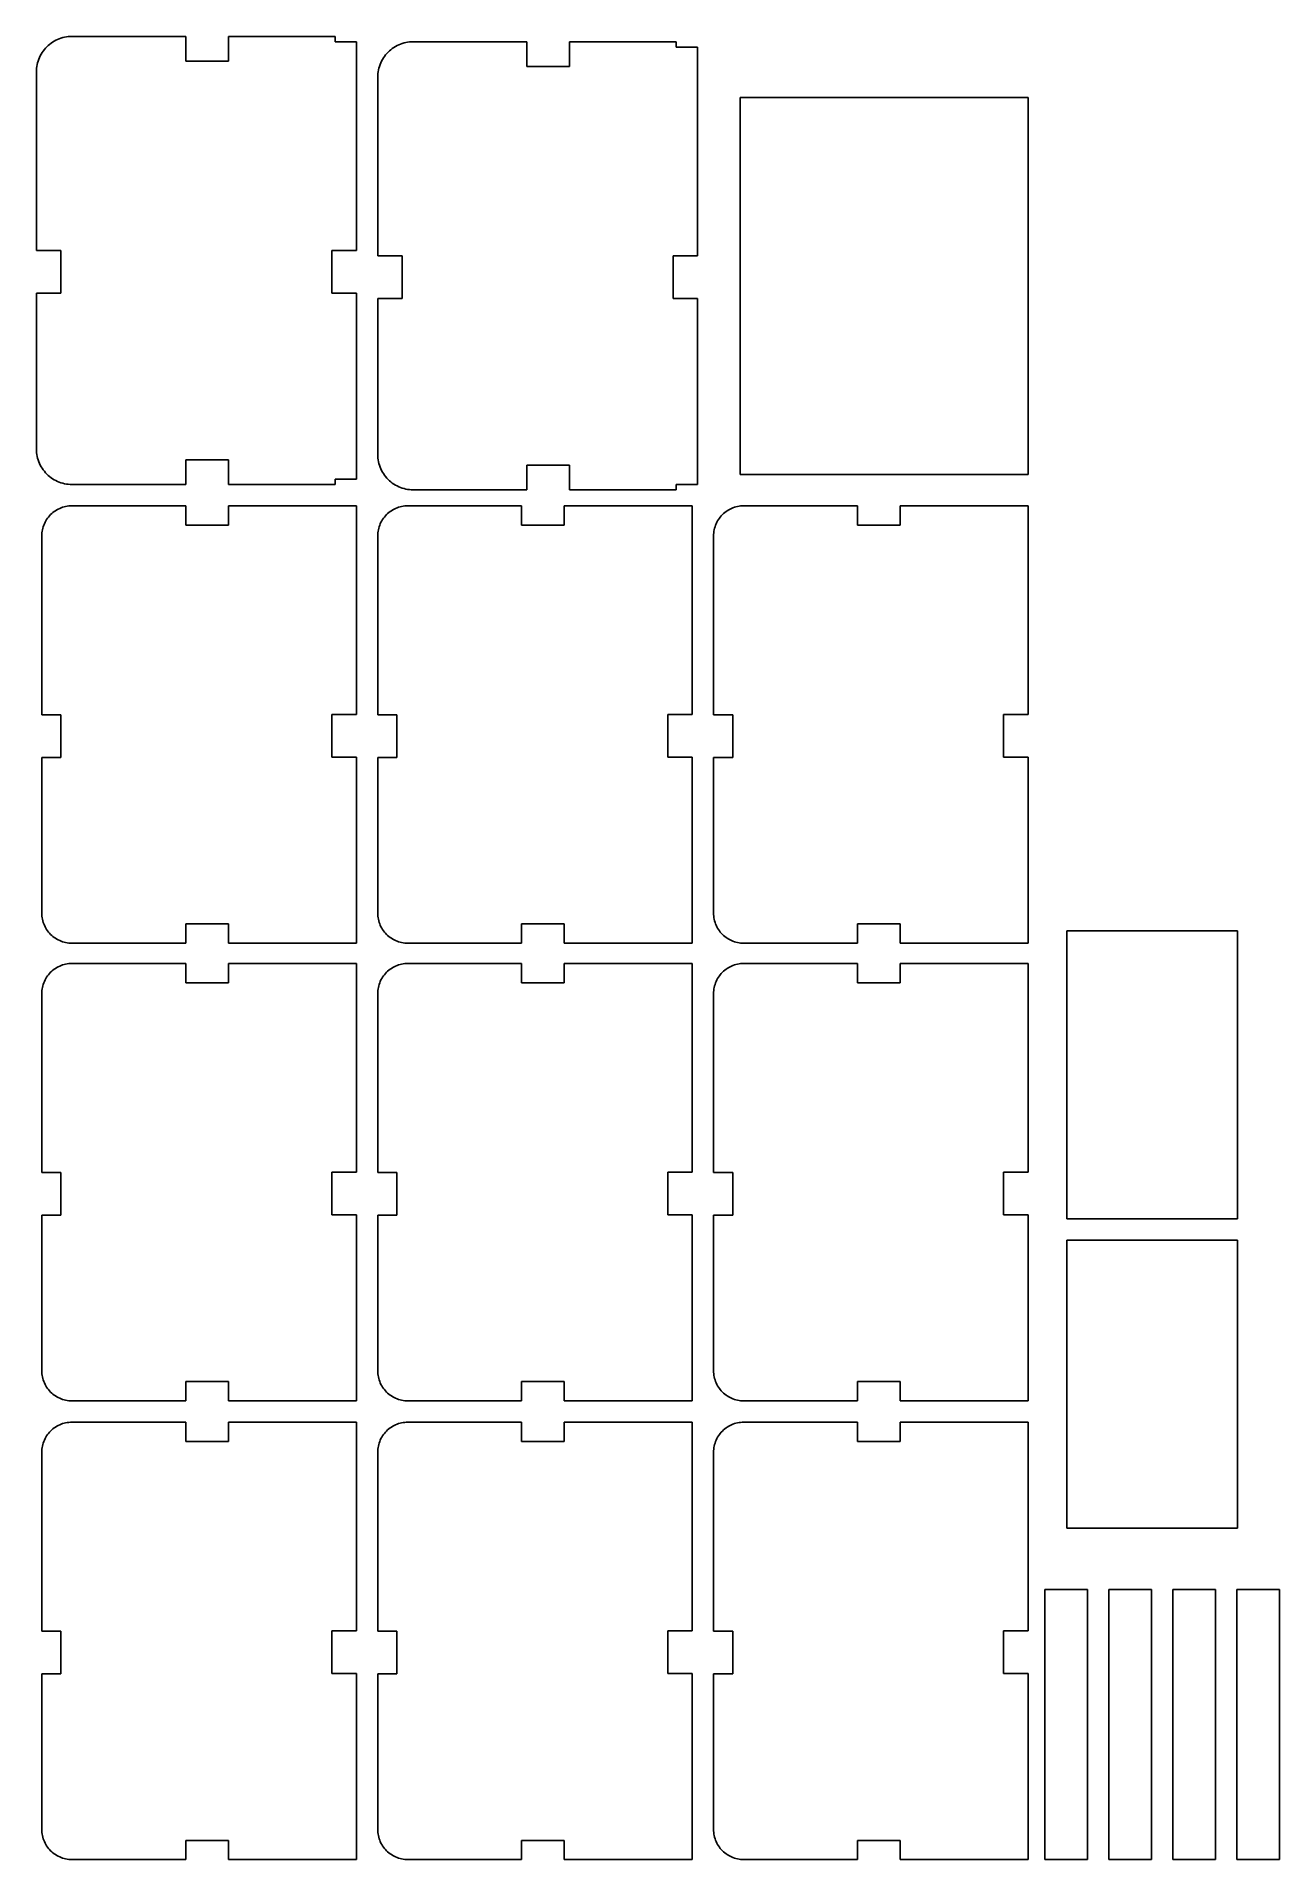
# Model space of a CAD drawing. Header units: millimetres. Extents: x -81 to 502, y -78 to 776.
import ezdxf

# ---------------------------------------------------------------- set-up
doc = ezdxf.new("R2010")
doc.units = ezdxf.units.MM
doc.header["$MEASUREMENT"] = 0
doc.layers.get('0').update_dxf_attribs({"linetype": 'CONTINUOUS'})

msp = doc.modelspace()

# ---------------------------------------------------------------- linework, layer by layer
for p, q in [((-77.87, 768.82), (-77.38, 769.54)), ((-77.38, 769.54), (-76.85, 770.23)), ((-76.85, 770.23), (-76.28, 770.9)), ((-76.28, 770.9), (-75.68, 771.53)), ((-75.68, 771.53), (-75.05, 772.13)), ((-75.05, 772.13), (-74.39, 772.69)), ((-74.39, 772.69), (-73.7, 773.22)), ((-74.39, 772.69), (-73.7, 773.22)), ((-73.7, 773.22), (-72.98, 773.72)), ((-72.98, 773.72), (-72.24, 774.17)), ((-72.24, 774.17), (-71.47, 774.59)), ((-71.47, 774.59), (-70.69, 774.96)), ((-70.69, 774.96), (-69.88, 775.3)), ((-69.88, 775.3), (-69.06, 775.59)), ((-69.06, 775.59), (-68.22, 775.84)), ((-68.22, 775.84), (-67.38, 776.04)), ((-67.38, 776.04), (-66.52, 776.2)), ((-66.52, 776.2), (-65.66, 776.31)), ((-65.66, 776.31), (-64.79, 776.38)), ((-63.95, 776.4), (-64.79, 776.38)), ((-63.95, 776.4), (-10.56, 776.4)), ((-10.56, 764.9), (-10.56, 776.4)), ((9.44, 764.9), (9.44, 776.4)), ((9.44, 764.9), (9.44, 776.4)), ((59.44, 776.4), (9.44, 776.4)), ((59.44, 776.4), (59.44, 773.9)), ((69.44, 773.9), (59.44, 773.9)), ((69.44, 773.9), (69.44, 676.07)), ((84.32, 769.03), (84.95, 769.63)), ((84.32, 769.03), (84.95, 769.63)), ((84.95, 769.63), (85.61, 770.19)), ((84.95, 769.63), (85.61, 770.19)), ((85.61, 770.19), (86.3, 770.72)), ((86.3, 770.72), (87.02, 771.22)), ((87.02, 771.22), (87.76, 771.67)), ((87.02, 771.22), (87.76, 771.67)), ((87.76, 771.67), (88.53, 772.09)), ((87.76, 771.67), (88.53, 772.09)), ((88.53, 772.09), (89.31, 772.46)), ((88.53, 772.09), (89.31, 772.46)), ((89.31, 772.46), (90.12, 772.8)), ((89.31, 772.46), (90.12, 772.8)), ((90.12, 772.8), (90.94, 773.09)), ((90.94, 773.09), (91.78, 773.34)), ((91.78, 773.34), (92.62, 773.54)), ((91.78, 773.34), (92.62, 773.54)), ((92.62, 773.54), (93.48, 773.7)), ((92.62, 773.54), (93.48, 773.7)), ((93.48, 773.7), (94.34, 773.81)), ((94.34, 773.81), (95.21, 773.88)), ((96.05, 773.9), (95.21, 773.88)), ((96.05, 773.9), (149.44, 773.9)), ((149.44, 762.4), (149.44, 773.9)), ((149.44, 762.4), (149.44, 773.9)), ((169.44, 762.4), (169.44, 773.9)), ((219.44, 773.9), (169.44, 773.9)), ((219.44, 773.9), (219.44, 771.4)), ((229.44, 771.4), (219.44, 771.4)), ((229.44, 771.4), (229.44, 673.57)), ((-80.56, 759.79), (-80.54, 760.63)), ((-80.54, 760.63), (-80.47, 761.5)), ((-80.47, 761.5), (-80.35, 762.36)), ((-80.35, 762.36), (-80.2, 763.22)), ((-80.2, 763.22), (-79.99, 764.07)), ((-79.99, 764.07), (-79.74, 764.9)), ((-79.74, 764.9), (-79.45, 765.72)), ((-79.45, 765.72), (-79.12, 766.53)), ((-79.12, 766.53), (-78.75, 767.32)), ((-78.75, 767.32), (-78.33, 768.08)), ((-78.33, 768.08), (-77.87, 768.82)), ((-10.56, 764.9), (9.44, 764.9)), ((79.65, 759.86), (79.8, 760.72)), ((79.65, 759.86), (79.8, 760.72)), ((79.8, 760.72), (80.01, 761.57)), ((79.8, 760.72), (80.01, 761.57)), ((80.01, 761.57), (80.26, 762.4)), ((80.26, 762.4), (80.55, 763.22)), ((80.55, 763.22), (80.88, 764.03)), ((80.88, 764.03), (81.25, 764.82)), ((81.25, 764.82), (81.67, 765.58)), ((81.67, 765.58), (82.13, 766.32)), ((81.67, 765.58), (82.13, 766.32)), ((82.13, 766.32), (82.62, 767.04)), ((82.62, 767.04), (83.15, 767.73)), ((83.15, 767.73), (83.72, 768.4)), ((83.72, 768.4), (84.32, 769.03)), ((83.72, 768.4), (84.32, 769.03)), ((149.44, 762.4), (169.44, 762.4)), ((-80.56, 759.79), (-80.56, 676.01)), ((79.44, 757.29), (79.46, 758.13)), ((79.44, 757.29), (79.46, 758.13)), ((79.44, 757.29), (79.44, 673.51)), ((79.46, 758.13), (79.53, 759)), ((79.46, 758.13), (79.53, 759)), ((79.53, 759), (79.65, 759.86)), ((249.44, 571.03), (249.44, 747.81)), ((384.44, 747.81), (249.44, 747.81)), ((384.44, 571.03), (384.44, 747.81)), ((-69.06, 676.01), (-80.56, 676.01)), ((-69.06, 676.01), (-69.06, 656.01)), ((57.94, 676.07), (69.44, 676.07)), ((57.94, 676.07), (57.94, 656.07)), ((90.94, 673.51), (79.44, 673.51)), ((90.94, 673.51), (90.94, 653.51)), ((90.94, 673.51), (90.94, 653.51)), ((217.94, 673.57), (229.44, 673.57)), ((217.94, 673.57), (217.94, 653.57)), ((-80.56, 583.01), (-80.56, 656.01)), ((-69.06, 656.01), (-80.56, 656.01)), ((69.44, 656.07), (57.94, 656.07)), ((69.44, 568.9), (69.44, 656.07)), ((79.44, 580.51), (79.44, 653.51)), ((90.94, 653.51), (79.44, 653.51)), ((229.44, 653.57), (217.94, 653.57)), ((229.44, 566.4), (229.44, 653.57)), ((-80.56, 583.01), (-80.54, 582.17)), ((-80.47, 581.3), (-80.54, 582.17)), ((-80.35, 580.44), (-80.47, 581.3)), ((-80.35, 580.44), (-80.47, 581.3)), ((-80.2, 579.58), (-80.35, 580.44)), ((-79.99, 578.74), (-80.2, 579.58)), ((-79.74, 577.9), (-79.99, 578.74)), ((-79.45, 577.08), (-79.74, 577.9)), ((-79.12, 576.28), (-79.45, 577.08)), ((-78.75, 575.49), (-79.12, 576.28)), ((-78.33, 574.72), (-78.75, 575.49)), ((-77.87, 573.98), (-78.33, 574.72)), ((-77.38, 573.26), (-77.87, 573.98)), ((-76.85, 572.57), (-77.38, 573.26)), ((-76.85, 572.57), (-77.38, 573.26)), ((-76.28, 571.91), (-76.85, 572.57)), ((-10.56, 566.4), (-10.56, 577.9)), ((-10.56, 566.4), (-10.56, 577.9)), ((-10.56, 577.9), (9.44, 577.9)), ((9.44, 577.9), (9.44, 566.4)), ((9.44, 577.9), (9.44, 566.4)), ((79.44, 580.51), (79.46, 579.67)), ((79.44, 580.51), (79.46, 579.67)), ((79.53, 578.8), (79.46, 579.67)), ((79.53, 578.8), (79.46, 579.67)), ((79.65, 577.94), (79.53, 578.8)), ((79.8, 577.08), (79.65, 577.94)), ((79.8, 577.08), (79.65, 577.94)), ((80.01, 576.24), (79.8, 577.08)), ((80.01, 576.24), (79.8, 577.08)), ((80.26, 575.4), (80.01, 576.24)), ((80.55, 574.58), (80.26, 575.4)), ((80.55, 574.58), (80.26, 575.4)), ((80.88, 573.78), (80.55, 574.58)), ((80.88, 573.78), (80.55, 574.58)), ((81.25, 572.99), (80.88, 573.78)), ((81.67, 572.22), (81.25, 572.99)), ((149.44, 563.9), (149.44, 575.4)), ((149.44, 575.4), (169.44, 575.4)), ((169.44, 575.4), (169.44, 563.9)), ((-75.68, 571.28), (-76.28, 571.91)), ((-75.05, 570.68), (-75.68, 571.28)), ((-74.39, 570.11), (-75.05, 570.68)), ((-73.7, 569.58), (-74.39, 570.11)), ((-72.98, 569.09), (-73.7, 569.58)), ((-72.24, 568.63), (-72.98, 569.09)), ((-71.47, 568.22), (-72.24, 568.63)), ((-70.69, 567.84), (-71.47, 568.22)), ((-69.88, 567.51), (-70.69, 567.84)), ((-69.88, 567.51), (-70.69, 567.84)), ((-69.06, 567.22), (-69.88, 567.51)), ((-68.22, 566.97), (-69.06, 567.22)), ((-67.38, 566.77), (-68.22, 566.97)), ((-66.52, 566.61), (-67.38, 566.77)), ((-65.66, 566.49), (-66.52, 566.61)), ((-64.79, 566.42), (-65.66, 566.49)), ((-63.95, 566.4), (-64.79, 566.42)), ((-63.95, 566.4), (-10.56, 566.4)), ((59.44, 566.4), (9.44, 566.4)), ((69.44, 568.9), (59.44, 568.9)), ((59.44, 566.4), (59.44, 568.9)), ((82.13, 571.48), (81.67, 572.22)), ((82.62, 570.76), (82.13, 571.48)), ((83.15, 570.07), (82.62, 570.76)), ((83.15, 570.07), (82.62, 570.76)), ((83.72, 569.41), (83.15, 570.07)), ((83.72, 569.41), (83.15, 570.07)), ((84.32, 568.78), (83.72, 569.41)), ((84.32, 568.78), (83.72, 569.41)), ((84.95, 568.18), (84.32, 568.78)), ((84.95, 568.18), (84.32, 568.78)), ((85.61, 567.61), (84.95, 568.18)), ((85.61, 567.61), (84.95, 568.18)), ((86.3, 567.08), (85.61, 567.61)), ((87.02, 566.59), (86.3, 567.08)), ((87.76, 566.13), (87.02, 566.59)), ((87.76, 566.13), (87.02, 566.59)), ((88.53, 565.72), (87.76, 566.13)), ((88.53, 565.72), (87.76, 566.13)), ((89.31, 565.34), (88.53, 565.72)), ((89.31, 565.34), (88.53, 565.72)), ((90.12, 565.01), (89.31, 565.34)), ((90.12, 565.01), (89.31, 565.34)), ((90.94, 564.72), (90.12, 565.01)), ((90.94, 564.72), (90.12, 565.01)), ((91.78, 564.47), (90.94, 564.72)), ((92.62, 564.27), (91.78, 564.47)), ((93.48, 564.11), (92.62, 564.27)), ((94.34, 563.99), (93.48, 564.11)), ((95.21, 563.92), (94.34, 563.99)), ((219.44, 563.9), (219.44, 566.4)), ((229.44, 566.4), (219.44, 566.4)), ((384.44, 571.03), (249.44, 571.03)), ((-69.67, 555.18), (-68.98, 555.46)), ((-68.98, 555.46), (-68.29, 555.71)), ((-68.29, 555.71), (-67.58, 555.92)), ((-67.58, 555.92), (-66.86, 556.09)), ((-66.86, 556.09), (-66.13, 556.23)), ((-66.13, 556.23), (-65.39, 556.32)), ((-65.39, 556.32), (-64.66, 556.38)), ((-64.66, 556.38), (-63.92, 556.4)), ((-63.92, 556.4), (-10.56, 556.4)), ((-10.56, 547.4), (-10.56, 556.4)), ((-10.56, 547.4), (-10.56, 556.4)), ((9.44, 547.4), (9.44, 556.4)), ((9.44, 547.4), (9.44, 556.4)), ((69.44, 556.4), (9.44, 556.4)), ((69.44, 556.4), (69.44, 458.57)), ((87.83, 555.18), (88.52, 555.46)), ((88.52, 555.46), (89.21, 555.71)), ((89.21, 555.71), (89.92, 555.92)), ((89.92, 555.92), (90.64, 556.09)), ((90.64, 556.09), (91.37, 556.23)), ((91.37, 556.23), (92.11, 556.32)), ((92.11, 556.32), (92.84, 556.38)), ((92.84, 556.38), (93.58, 556.4)), ((93.58, 556.4), (146.94, 556.4)), ((96.05, 563.9), (95.21, 563.92)), ((96.05, 563.9), (149.44, 563.9)), ((146.94, 547.4), (146.94, 556.4)), ((146.94, 547.4), (146.94, 556.4)), ((166.94, 547.4), (166.94, 556.4)), ((226.94, 556.4), (166.94, 556.4)), ((219.44, 563.9), (169.44, 563.9)), ((226.94, 556.4), (226.94, 458.57)), ((245.33, 555.18), (246.02, 555.46)), ((246.02, 555.46), (246.71, 555.71)), ((246.71, 555.71), (247.42, 555.92)), ((247.42, 555.92), (248.14, 556.09)), ((248.14, 556.09), (248.87, 556.23)), ((248.87, 556.23), (249.61, 556.32)), ((249.61, 556.32), (250.34, 556.38)), ((250.34, 556.38), (251.08, 556.4)), ((251.08, 556.4), (304.44, 556.4)), ((304.44, 547.4), (304.44, 556.4)), ((324.44, 547.4), (324.44, 556.4)), ((384.44, 556.4), (324.44, 556.4)), ((384.44, 556.4), (384.44, 458.57)), ((-77.37, 546.63), (-77.12, 547.33)), ((-77.12, 547.33), (-76.84, 548.01)), ((-76.84, 548.01), (-76.52, 548.68)), ((-76.52, 548.68), (-76.16, 549.33)), ((-76.16, 549.33), (-75.78, 549.96)), ((-75.78, 549.96), (-75.36, 550.57)), ((-75.36, 550.57), (-74.91, 551.16)), ((-74.91, 551.16), (-74.43, 551.72)), ((-74.43, 551.72), (-73.92, 552.26)), ((-73.92, 552.26), (-73.38, 552.77)), ((-73.38, 552.77), (-72.82, 553.25)), ((-72.82, 553.25), (-72.23, 553.7)), ((-72.23, 553.7), (-71.62, 554.12)), ((-71.62, 554.12), (-70.99, 554.51)), ((-70.99, 554.51), (-70.34, 554.86)), ((-70.34, 554.86), (-69.67, 555.18)), ((-10.56, 547.4), (9.44, 547.4)), ((80.13, 546.63), (80.38, 547.33)), ((80.38, 547.33), (80.66, 548.01)), ((80.38, 547.33), (80.66, 548.01)), ((80.66, 548.01), (80.98, 548.68)), ((80.98, 548.68), (81.34, 549.33)), ((80.98, 548.68), (81.34, 549.33)), ((81.34, 549.33), (81.72, 549.96)), ((81.72, 549.96), (82.14, 550.57)), ((81.72, 549.96), (82.14, 550.57)), ((82.14, 550.57), (82.59, 551.16)), ((82.59, 551.16), (83.07, 551.72)), ((82.59, 551.16), (83.07, 551.72)), ((83.07, 551.72), (83.58, 552.26)), ((83.07, 551.72), (83.58, 552.26)), ((83.58, 552.26), (84.12, 552.77)), ((84.12, 552.77), (84.68, 553.25)), ((84.68, 553.25), (85.27, 553.7)), ((85.27, 553.7), (85.88, 554.12)), ((85.88, 554.12), (86.51, 554.51)), ((85.88, 554.12), (86.51, 554.51)), ((86.51, 554.51), (87.16, 554.86)), ((86.51, 554.51), (87.16, 554.86)), ((87.16, 554.86), (87.83, 555.18)), ((146.94, 547.4), (166.94, 547.4)), ((237.63, 546.63), (237.88, 547.33)), ((237.88, 547.33), (238.16, 548.01)), ((237.88, 547.33), (238.16, 548.01)), ((238.16, 548.01), (238.48, 548.68)), ((238.16, 548.01), (238.48, 548.68)), ((238.48, 548.68), (238.84, 549.33)), ((238.84, 549.33), (239.22, 549.96)), ((239.22, 549.96), (239.64, 550.57)), ((239.22, 549.96), (239.64, 550.57)), ((239.64, 550.57), (240.09, 551.16)), ((239.64, 550.57), (240.09, 551.16)), ((240.09, 551.16), (240.57, 551.72)), ((240.09, 551.16), (240.57, 551.72)), ((240.57, 551.72), (241.08, 552.26)), ((240.57, 551.72), (241.08, 552.26)), ((241.08, 552.26), (241.62, 552.77)), ((241.08, 552.26), (241.62, 552.77)), ((241.62, 552.77), (242.18, 553.25)), ((241.62, 552.77), (242.18, 553.25)), ((242.18, 553.25), (242.77, 553.7)), ((242.18, 553.25), (242.77, 553.7)), ((242.77, 553.7), (243.38, 554.12)), ((243.38, 554.12), (244.01, 554.51)), ((244.01, 554.51), (244.66, 554.86)), ((244.66, 554.86), (245.33, 555.18)), ((304.44, 547.4), (324.44, 547.4)), ((-78.06, 542.26), (-78.04, 543)), ((-78.06, 542.26), (-78.06, 458.51)), ((-78.04, 543), (-77.98, 543.74)), ((-77.98, 543.74), (-77.88, 544.47)), ((-77.88, 544.47), (-77.75, 545.2)), ((-77.75, 545.2), (-77.58, 545.92)), ((-77.75, 545.2), (-77.58, 545.92)), ((-77.58, 545.92), (-77.37, 546.63)), ((79.44, 542.26), (79.46, 543)), ((79.46, 543), (79.44, 542.26)), ((79.44, 542.26), (79.44, 458.51)), ((79.46, 543), (79.52, 543.74)), ((79.52, 543.74), (79.62, 544.47)), ((79.52, 543.74), (79.62, 544.47)), ((79.62, 544.47), (79.75, 545.2)), ((79.75, 545.2), (79.92, 545.92)), ((79.92, 545.92), (80.13, 546.63)), ((236.94, 542.26), (236.96, 543)), ((236.96, 543), (236.94, 542.26)), ((236.94, 542.26), (236.94, 458.51)), ((236.96, 543), (237.02, 543.74)), ((236.96, 543), (237.02, 543.74)), ((237.02, 543.74), (237.12, 544.47)), ((237.12, 544.47), (237.25, 545.2)), ((237.25, 545.2), (237.42, 545.92)), ((237.42, 545.92), (237.63, 546.63)), ((-69.06, 458.51), (-78.06, 458.51)), ((-69.06, 458.51), (-69.06, 438.51)), ((-69.06, 458.51), (-69.06, 438.51)), ((57.94, 458.57), (69.44, 458.57)), ((57.94, 458.57), (69.44, 458.57)), ((57.94, 458.57), (57.94, 438.57)), ((79.44, 458.51), (88.44, 458.51)), ((88.44, 458.51), (88.44, 438.51)), ((215.44, 458.57), (226.94, 458.57)), ((215.44, 458.57), (226.94, 458.57)), ((215.44, 458.57), (215.44, 438.57)), ((245.94, 458.51), (236.94, 458.51)), ((245.94, 458.51), (245.94, 438.51)), ((245.94, 458.51), (245.94, 438.51)), ((372.94, 458.57), (384.44, 458.57)), ((372.94, 458.57), (384.44, 458.57)), ((372.94, 458.57), (372.94, 438.57)), ((-78.06, 365.54), (-78.06, 438.51)), ((-69.06, 438.51), (-78.06, 438.51)), ((57.94, 438.57), (69.44, 438.57)), ((69.44, 351.4), (69.44, 438.57)), ((79.44, 365.54), (79.44, 438.51)), ((88.44, 438.51), (79.44, 438.51)), ((215.44, 438.57), (226.94, 438.57)), ((226.94, 351.4), (226.94, 438.57)), ((236.94, 365.54), (236.94, 438.51)), ((236.94, 365.54), (236.94, 438.51)), ((245.94, 438.51), (236.94, 438.51)), ((372.94, 438.57), (384.44, 438.57)), ((384.44, 351.4), (384.44, 438.57)), ((-78.06, 365.54), (-78.04, 364.8)), ((-78.04, 364.8), (-77.98, 364.07)), ((-77.88, 363.33), (-77.98, 364.07)), ((-77.75, 362.6), (-77.88, 363.33)), ((-77.75, 362.6), (-77.58, 361.88)), ((-77.58, 361.88), (-77.37, 361.17)), ((-77.37, 361.17), (-77.12, 360.48)), ((-77.12, 360.48), (-76.84, 359.79)), ((-76.84, 359.79), (-76.52, 359.12)), ((-76.52, 359.12), (-76.16, 358.47)), ((-10.56, 360.4), (-10.56, 351.4)), ((-10.56, 360.4), (-10.56, 351.4)), ((-10.56, 360.4), (9.44, 360.4)), ((9.44, 360.4), (9.44, 351.4)), ((79.44, 365.54), (79.46, 364.8)), ((79.44, 365.54), (79.46, 364.8)), ((79.46, 364.8), (79.52, 364.07)), ((79.62, 363.33), (79.52, 364.07)), ((79.52, 364.07), (79.62, 363.33)), ((79.75, 362.6), (79.62, 363.33)), ((79.75, 362.6), (79.92, 361.88)), ((79.92, 361.88), (80.13, 361.17)), ((80.38, 360.48), (80.13, 361.17)), ((80.66, 359.79), (80.38, 360.48)), ((80.38, 360.48), (80.66, 359.79)), ((80.66, 359.79), (80.98, 359.12)), ((81.34, 358.47), (80.98, 359.12)), ((80.98, 359.12), (81.34, 358.47)), ((146.94, 360.4), (146.94, 351.4)), ((146.94, 360.4), (166.94, 360.4)), ((166.94, 360.4), (166.94, 351.4)), ((236.94, 365.54), (236.96, 364.8)), ((236.94, 365.54), (236.96, 364.8)), ((237.02, 364.07), (236.96, 364.8)), ((237.02, 364.07), (237.12, 363.33)), ((237.12, 363.33), (237.25, 362.6)), ((237.42, 361.88), (237.25, 362.6)), ((237.42, 361.88), (237.63, 361.17)), ((237.88, 360.48), (237.63, 361.17)), ((237.63, 361.17), (237.88, 360.48)), ((238.16, 359.79), (237.88, 360.48)), ((237.88, 360.48), (238.16, 359.79)), ((238.48, 359.12), (238.16, 359.79)), ((238.84, 358.47), (238.48, 359.12)), ((238.48, 359.12), (238.84, 358.47)), ((304.44, 360.4), (304.44, 351.4)), ((304.44, 360.4), (304.44, 351.4)), ((304.44, 360.4), (324.44, 360.4)), ((324.44, 360.4), (324.44, 351.4)), ((-76.16, 358.47), (-75.78, 357.84)), ((-75.78, 357.84), (-75.36, 357.23)), ((-74.91, 356.64), (-75.36, 357.23)), ((-74.91, 356.64), (-74.43, 356.08)), ((-74.43, 356.08), (-73.92, 355.54)), ((-73.38, 355.03), (-73.92, 355.54)), ((-73.38, 355.03), (-72.82, 354.55)), ((-72.23, 354.1), (-72.82, 354.55)), ((-72.23, 354.1), (-71.62, 353.68)), ((-71.62, 353.68), (-70.99, 353.3)), ((-70.99, 353.3), (-70.34, 352.94)), ((-69.67, 352.62), (-70.34, 352.94)), ((-68.98, 352.34), (-69.67, 352.62)), ((-69.67, 352.62), (-68.98, 352.34)), ((-68.98, 352.34), (-68.29, 352.09)), ((-67.58, 351.88), (-68.29, 352.09)), ((-68.29, 352.09), (-67.58, 351.88)), ((-67.58, 351.88), (-66.86, 351.71)), ((-66.86, 351.71), (-66.13, 351.58)), ((-66.13, 351.58), (-65.39, 351.48)), ((-65.39, 351.48), (-64.66, 351.42)), ((-64.66, 351.42), (-63.92, 351.4)), ((-63.92, 351.4), (-10.56, 351.4)), ((69.44, 351.4), (9.44, 351.4)), ((81.34, 358.47), (81.72, 357.84)), ((82.14, 357.23), (81.72, 357.84)), ((81.72, 357.84), (82.14, 357.23)), ((82.14, 357.23), (82.59, 356.64)), ((83.07, 356.08), (82.59, 356.64)), ((82.59, 356.64), (83.07, 356.08)), ((83.58, 355.54), (83.07, 356.08)), ((83.07, 356.08), (83.58, 355.54)), ((83.58, 355.54), (84.12, 355.03)), ((84.68, 354.55), (84.12, 355.03)), ((84.68, 354.55), (85.27, 354.1)), ((85.88, 353.68), (85.27, 354.1)), ((86.51, 353.3), (85.88, 353.68)), ((85.88, 353.68), (86.51, 353.3)), ((87.16, 352.94), (86.51, 353.3)), ((87.83, 352.62), (87.16, 352.94)), ((88.52, 352.34), (87.83, 352.62)), ((87.83, 352.62), (88.52, 352.34)), ((89.21, 352.09), (88.52, 352.34)), ((89.92, 351.88), (89.21, 352.09)), ((89.92, 351.88), (90.64, 351.71)), ((91.37, 351.58), (90.64, 351.71)), ((90.64, 351.71), (91.37, 351.58)), ((92.11, 351.48), (91.37, 351.58)), ((91.37, 351.58), (92.11, 351.48)), ((92.84, 351.42), (92.11, 351.48)), ((93.58, 351.4), (92.84, 351.42)), ((92.84, 351.42), (93.58, 351.4)), ((93.58, 351.4), (146.94, 351.4)), ((226.94, 351.4), (166.94, 351.4)), ((239.22, 357.84), (238.84, 358.47)), ((238.84, 358.47), (239.22, 357.84)), ((239.22, 357.84), (239.64, 357.23)), ((240.09, 356.64), (239.64, 357.23)), ((240.57, 356.08), (240.09, 356.64)), ((241.08, 355.54), (240.57, 356.08)), ((241.62, 355.03), (241.08, 355.54)), ((242.18, 354.55), (241.62, 355.03)), ((242.77, 354.1), (242.18, 354.55)), ((242.77, 354.1), (243.38, 353.68)), ((244.01, 353.3), (243.38, 353.68)), ((244.01, 353.3), (244.66, 352.94)), ((245.33, 352.62), (244.66, 352.94)), ((244.66, 352.94), (245.33, 352.62)), ((246.02, 352.34), (245.33, 352.62)), ((245.33, 352.62), (246.02, 352.34)), ((246.71, 352.09), (246.02, 352.34)), ((246.71, 352.09), (247.42, 351.88)), ((247.42, 351.88), (248.14, 351.71)), ((248.87, 351.58), (248.14, 351.71)), ((248.14, 351.71), (248.87, 351.58)), ((249.61, 351.48), (248.87, 351.58)), ((248.87, 351.58), (249.61, 351.48)), ((249.61, 351.48), (250.34, 351.42)), ((251.08, 351.4), (250.34, 351.42)), ((250.34, 351.42), (251.08, 351.4)), ((251.08, 351.4), (304.44, 351.4)), ((384.44, 351.4), (324.44, 351.4)), ((402.59, 357.26), (402.59, 222.26)), ((402.59, 357.26), (482.59, 357.26)), ((482.59, 222.26), (482.59, 357.26)), ((-65.39, 341.81), (-64.66, 341.86)), ((-63.92, 341.88), (-64.66, 341.86)), ((-63.92, 341.88), (-10.56, 341.88)), ((-10.56, 332.88), (-10.56, 341.88)), ((-10.56, 332.88), (-10.56, 341.88)), ((9.44, 332.88), (9.44, 341.88)), ((9.44, 332.88), (9.44, 341.88)), ((69.44, 341.88), (9.44, 341.88)), ((69.44, 341.88), (69.44, 244.05)), ((92.11, 341.81), (92.84, 341.86)), ((93.58, 341.88), (92.84, 341.86)), ((93.58, 341.88), (146.94, 341.88)), ((146.94, 332.88), (146.94, 341.88)), ((146.94, 332.88), (146.94, 341.88)), ((166.94, 332.88), (166.94, 341.88)), ((226.94, 341.88), (166.94, 341.88)), ((226.94, 341.88), (226.94, 244.05)), ((249.61, 341.81), (250.34, 341.86)), ((250.34, 341.86), (251.08, 341.88)), ((251.08, 341.88), (304.44, 341.88)), ((304.44, 332.88), (304.44, 341.88)), ((324.44, 332.88), (324.44, 341.88)), ((384.44, 341.88), (324.44, 341.88)), ((384.44, 341.88), (384.44, 244.05)), ((-77.12, 332.81), (-76.84, 333.49)), ((-76.84, 333.49), (-76.52, 334.16)), ((-76.52, 334.16), (-76.16, 334.81)), ((-76.16, 334.81), (-75.78, 335.44)), ((-75.78, 335.44), (-75.36, 336.05)), ((-75.36, 336.05), (-74.91, 336.64)), ((-74.91, 336.64), (-74.43, 337.2)), ((-74.43, 337.2), (-73.92, 337.74)), ((-73.92, 337.74), (-73.38, 338.25)), ((-73.38, 338.25), (-72.82, 338.73)), ((-72.82, 338.73), (-72.23, 339.18)), ((-72.23, 339.18), (-71.62, 339.6)), ((-71.62, 339.6), (-70.99, 339.99)), ((-70.99, 339.99), (-70.34, 340.34)), ((-70.34, 340.34), (-69.67, 340.66)), ((-69.67, 340.66), (-68.98, 340.94)), ((-68.98, 340.94), (-68.29, 341.19)), ((-68.29, 341.19), (-67.58, 341.4)), ((-67.58, 341.4), (-66.86, 341.58)), ((-66.86, 341.58), (-66.13, 341.71)), ((-66.13, 341.71), (-65.39, 341.81)), ((80.38, 332.81), (80.66, 333.49)), ((80.38, 332.81), (80.66, 333.49)), ((80.66, 333.49), (80.98, 334.16)), ((80.98, 334.16), (81.34, 334.81)), ((80.98, 334.16), (81.34, 334.81)), ((81.34, 334.81), (81.72, 335.44)), ((81.72, 335.44), (82.14, 336.05)), ((81.72, 335.44), (82.14, 336.05)), ((82.14, 336.05), (82.59, 336.64)), ((82.59, 336.64), (83.07, 337.2)), ((82.59, 336.64), (83.07, 337.2)), ((83.07, 337.2), (83.58, 337.74)), ((83.07, 337.2), (83.58, 337.74)), ((83.58, 337.74), (84.12, 338.25)), ((84.12, 338.25), (84.68, 338.73)), ((84.68, 338.73), (85.27, 339.18)), ((85.27, 339.18), (85.88, 339.6)), ((85.88, 339.6), (86.51, 339.99)), ((85.88, 339.6), (86.51, 339.99)), ((86.51, 339.99), (87.16, 340.34)), ((86.51, 339.99), (87.16, 340.34)), ((87.16, 340.34), (87.83, 340.66)), ((87.83, 340.66), (88.52, 340.94)), ((88.52, 340.94), (89.21, 341.19)), ((89.21, 341.19), (89.92, 341.4)), ((89.92, 341.4), (90.64, 341.58)), ((90.64, 341.58), (91.37, 341.71)), ((91.37, 341.71), (92.11, 341.81)), ((237.88, 332.81), (238.16, 333.49)), ((237.88, 332.81), (238.16, 333.49)), ((238.16, 333.49), (238.48, 334.16)), ((238.16, 333.49), (238.48, 334.16)), ((238.48, 334.16), (238.84, 334.81)), ((238.84, 334.81), (239.22, 335.44)), ((239.22, 335.44), (239.64, 336.05)), ((239.22, 335.44), (239.64, 336.05)), ((239.64, 336.05), (240.09, 336.64)), ((240.09, 336.64), (240.57, 337.2)), ((240.09, 336.64), (240.57, 337.2)), ((240.57, 337.2), (241.08, 337.74)), ((240.57, 337.2), (241.08, 337.74)), ((241.08, 337.74), (241.62, 338.25)), ((241.08, 337.74), (241.62, 338.25)), ((241.62, 338.25), (242.18, 338.73)), ((241.62, 338.25), (242.18, 338.73)), ((242.18, 338.73), (242.77, 339.18)), ((242.18, 338.73), (242.77, 339.18)), ((242.77, 339.18), (243.38, 339.6)), ((243.38, 339.6), (244.01, 339.99)), ((244.01, 339.99), (244.66, 340.34)), ((244.66, 340.34), (245.33, 340.66)), ((245.33, 340.66), (246.02, 340.94)), ((246.02, 340.94), (246.71, 341.19)), ((246.71, 341.19), (247.42, 341.4)), ((247.42, 341.4), (248.14, 341.58)), ((248.14, 341.58), (248.87, 341.71)), ((248.87, 341.71), (249.61, 341.81)), ((-78.04, 328.48), (-78.06, 327.74)), ((-78.06, 327.74), (-78.06, 243.99)), ((-78.04, 328.48), (-77.98, 329.22)), ((-77.98, 329.22), (-77.88, 329.95)), ((-77.88, 329.95), (-77.75, 330.68)), ((-77.75, 330.68), (-77.58, 331.4)), ((-77.58, 331.4), (-77.37, 332.11)), ((-77.37, 332.11), (-77.12, 332.81)), ((-10.56, 332.88), (9.44, 332.88)), ((79.44, 327.74), (79.46, 328.48)), ((79.46, 328.48), (79.44, 327.74)), ((79.44, 327.74), (79.44, 243.99)), ((79.46, 328.48), (79.52, 329.22)), ((79.52, 329.22), (79.62, 329.95)), ((79.52, 329.22), (79.62, 329.95)), ((79.62, 329.95), (79.75, 330.68)), ((79.75, 330.68), (79.92, 331.4)), ((79.92, 331.4), (80.13, 332.11)), ((80.13, 332.11), (80.38, 332.81)), ((146.94, 332.88), (166.94, 332.88)), ((236.94, 327.74), (236.96, 328.48)), ((236.96, 328.48), (236.94, 327.74)), ((236.94, 327.74), (236.94, 243.99)), ((236.96, 328.48), (237.02, 329.22)), ((236.96, 328.48), (237.02, 329.22)), ((237.02, 329.22), (237.12, 329.95)), ((237.12, 329.95), (237.25, 330.68)), ((237.25, 330.68), (237.42, 331.4)), ((237.42, 331.4), (237.63, 332.11)), ((237.63, 332.11), (237.88, 332.81)), ((304.44, 332.88), (324.44, 332.88)), ((-78.06, 243.99), (-69.06, 243.99)), ((-69.06, 243.99), (-69.06, 223.99)), ((-69.06, 243.99), (-69.06, 223.99)), ((57.94, 244.05), (69.44, 244.05)), ((57.94, 244.05), (57.94, 224.05)), ((79.44, 243.99), (88.44, 243.99)), ((88.44, 243.99), (88.44, 223.99)), ((215.44, 244.05), (226.94, 244.05)), ((215.44, 244.05), (215.44, 224.05)), ((236.94, 243.99), (245.94, 243.99)), ((245.94, 243.99), (245.94, 223.99)), ((245.94, 243.99), (245.94, 223.99)), ((372.94, 244.05), (384.44, 244.05)), ((372.94, 244.05), (372.94, 224.05)), ((-78.06, 151.03), (-78.06, 223.99)), ((-69.06, 223.99), (-78.06, 223.99)), ((57.94, 224.05), (69.44, 224.05)), ((69.44, 136.88), (69.44, 224.05)), ((79.44, 151.03), (79.44, 223.99)), ((88.44, 223.99), (79.44, 223.99)), ((215.44, 224.05), (226.94, 224.05)), ((226.94, 136.88), (226.94, 224.05)), ((236.94, 151.03), (236.94, 223.99)), ((236.94, 151.03), (236.94, 223.99)), ((245.94, 223.99), (236.94, 223.99)), ((372.94, 224.05), (384.44, 224.05)), ((384.44, 136.88), (384.44, 224.05)), ((402.59, 222.26), (482.59, 222.26)), ((482.59, 212.26), (402.59, 212.26)), ((402.59, 77.26), (402.59, 212.26)), ((482.59, 212.26), (482.59, 77.26)), ((-78.06, 151.03), (-78.04, 150.29)), ((-77.98, 149.55), (-78.04, 150.29)), ((-77.98, 149.55), (-77.88, 148.81)), ((-77.88, 148.81), (-77.75, 148.09)), ((-77.58, 147.37), (-77.75, 148.09)), ((-77.75, 148.09), (-77.58, 147.37)), ((-77.37, 146.66), (-77.58, 147.37)), ((-77.37, 146.66), (-77.12, 145.96)), ((-76.84, 145.27), (-77.12, 145.96)), ((-76.52, 144.61), (-76.84, 145.27)), ((-10.56, 145.88), (-10.56, 136.88)), ((-10.56, 145.88), (-10.56, 136.88)), ((-10.56, 145.88), (9.44, 145.88)), ((9.44, 145.88), (9.44, 136.88)), ((79.44, 151.03), (79.46, 150.29)), ((79.44, 151.03), (79.46, 150.29)), ((79.52, 149.55), (79.46, 150.29)), ((79.62, 148.81), (79.52, 149.55)), ((79.52, 149.55), (79.62, 148.81)), ((79.75, 148.09), (79.62, 148.81)), ((79.75, 148.09), (79.92, 147.37)), ((80.13, 146.66), (79.92, 147.37)), ((80.38, 145.96), (80.13, 146.66)), ((80.66, 145.27), (80.38, 145.96)), ((80.38, 145.96), (80.66, 145.27)), ((80.66, 145.27), (80.98, 144.61)), ((146.94, 145.88), (146.94, 136.88)), ((146.94, 145.88), (166.94, 145.88)), ((166.94, 145.88), (166.94, 136.88)), ((236.94, 151.03), (236.96, 150.29)), ((236.94, 151.03), (236.96, 150.29)), ((237.02, 149.55), (236.96, 150.29)), ((237.12, 148.81), (237.02, 149.55)), ((237.25, 148.09), (237.12, 148.81)), ((237.42, 147.37), (237.25, 148.09)), ((237.42, 147.37), (237.63, 146.66)), ((237.88, 145.96), (237.63, 146.66)), ((237.63, 146.66), (237.88, 145.96)), ((238.16, 145.27), (237.88, 145.96)), ((237.88, 145.96), (238.16, 145.27)), ((238.48, 144.61), (238.16, 145.27)), ((304.44, 145.88), (304.44, 136.88)), ((304.44, 145.88), (304.44, 136.88)), ((304.44, 145.88), (324.44, 145.88)), ((324.44, 145.88), (324.44, 136.88)), ((-76.52, 144.61), (-76.16, 143.96)), ((-75.78, 143.32), (-76.16, 143.96)), ((-75.78, 143.32), (-75.36, 142.71)), ((-75.36, 142.71), (-74.91, 142.13)), ((-74.91, 142.13), (-74.43, 141.56)), ((-73.92, 141.03), (-74.43, 141.56)), ((-73.38, 140.52), (-73.92, 141.03)), ((-73.38, 140.52), (-72.82, 140.04)), ((-72.23, 139.59), (-72.82, 140.04)), ((-71.62, 139.17), (-72.23, 139.59)), ((-70.99, 138.78), (-71.62, 139.17)), ((-70.34, 138.43), (-70.99, 138.78)), ((-69.67, 138.11), (-70.34, 138.43)), ((-69.67, 138.11), (-68.98, 137.82)), ((-68.98, 137.82), (-68.29, 137.58)), ((-68.29, 137.58), (-67.58, 137.37)), ((-67.58, 137.37), (-66.86, 137.19)), ((-66.86, 137.19), (-66.13, 137.06)), ((-66.13, 137.06), (-65.39, 136.96)), ((-64.66, 136.9), (-65.39, 136.96)), ((-63.92, 136.88), (-64.66, 136.9)), ((-63.92, 136.88), (-10.56, 136.88)), ((69.44, 136.88), (9.44, 136.88)), ((81.34, 143.96), (80.98, 144.61)), ((80.98, 144.61), (81.34, 143.96)), ((81.72, 143.32), (81.34, 143.96)), ((82.14, 142.71), (81.72, 143.32)), ((81.72, 143.32), (82.14, 142.71)), ((82.14, 142.71), (82.59, 142.13)), ((83.07, 141.56), (82.59, 142.13)), ((82.59, 142.13), (83.07, 141.56)), ((83.58, 141.03), (83.07, 141.56)), ((83.07, 141.56), (83.58, 141.03)), ((83.58, 141.03), (84.12, 140.52)), ((84.12, 140.52), (84.68, 140.04)), ((84.68, 140.04), (85.27, 139.59)), ((85.27, 139.59), (85.88, 139.17)), ((86.51, 138.78), (85.88, 139.17)), ((85.88, 139.17), (86.51, 138.78)), ((87.16, 138.43), (86.51, 138.78)), ((87.83, 138.11), (87.16, 138.43)), ((88.52, 137.82), (87.83, 138.11)), ((87.83, 138.11), (88.52, 137.82)), ((88.52, 137.82), (89.21, 137.58)), ((89.21, 137.58), (89.92, 137.37)), ((89.92, 137.37), (90.64, 137.19)), ((91.37, 137.06), (90.64, 137.19)), ((90.64, 137.19), (91.37, 137.06)), ((92.11, 136.96), (91.37, 137.06)), ((91.37, 137.06), (92.11, 136.96)), ((92.11, 136.96), (92.84, 136.9)), ((93.58, 136.88), (92.84, 136.9)), ((92.84, 136.9), (93.58, 136.88)), ((93.58, 136.88), (146.94, 136.88)), ((226.94, 136.88), (166.94, 136.88)), ((238.84, 143.96), (238.48, 144.61)), ((238.48, 144.61), (238.84, 143.96)), ((239.22, 143.32), (238.84, 143.96)), ((238.84, 143.96), (239.22, 143.32)), ((239.64, 142.71), (239.22, 143.32)), ((240.09, 142.13), (239.64, 142.71)), ((240.09, 142.13), (240.57, 141.56)), ((241.08, 141.03), (240.57, 141.56)), ((241.62, 140.52), (241.08, 141.03)), ((242.18, 140.04), (241.62, 140.52)), ((242.18, 140.04), (242.77, 139.59)), ((242.77, 139.59), (243.38, 139.17)), ((244.01, 138.78), (243.38, 139.17)), ((244.66, 138.43), (244.01, 138.78)), ((245.33, 138.11), (244.66, 138.43)), ((244.66, 138.43), (245.33, 138.11)), ((246.02, 137.82), (245.33, 138.11)), ((245.33, 138.11), (246.02, 137.82)), ((246.02, 137.82), (246.71, 137.58)), ((246.71, 137.58), (247.42, 137.37)), ((247.42, 137.37), (248.14, 137.19)), ((248.87, 137.06), (248.14, 137.19)), ((248.14, 137.19), (248.87, 137.06)), ((249.61, 136.96), (248.87, 137.06)), ((248.87, 137.06), (249.61, 136.96)), ((250.34, 136.9), (249.61, 136.96)), ((251.08, 136.88), (250.34, 136.9)), ((250.34, 136.9), (251.08, 136.88)), ((251.08, 136.88), (304.44, 136.88)), ((384.44, 136.88), (324.44, 136.88)), ((-76.52, 119.16), (-76.16, 119.81)), ((-76.16, 119.81), (-75.78, 120.44)), ((-75.78, 120.44), (-75.36, 121.05)), ((-75.36, 121.05), (-74.91, 121.64)), ((-74.91, 121.64), (-74.43, 122.2)), ((-74.43, 122.2), (-73.92, 122.74)), ((-73.92, 122.74), (-73.38, 123.25)), ((-73.38, 123.25), (-72.82, 123.73)), ((-72.82, 123.73), (-72.23, 124.18)), ((-72.23, 124.18), (-71.62, 124.6)), ((-71.62, 124.6), (-70.99, 124.99)), ((-70.99, 124.99), (-70.34, 125.34)), ((-70.34, 125.34), (-69.67, 125.66)), ((-69.67, 125.66), (-68.98, 125.94)), ((-68.98, 125.94), (-68.29, 126.19)), ((-68.29, 126.19), (-67.58, 126.4)), ((-67.58, 126.4), (-66.86, 126.58)), ((-66.86, 126.58), (-66.13, 126.71)), ((-66.13, 126.71), (-65.39, 126.81)), ((-65.39, 126.81), (-64.66, 126.86)), ((-63.92, 126.88), (-64.66, 126.86)), ((-63.92, 126.88), (-10.56, 126.88)), ((-10.56, 117.88), (-10.56, 126.88)), ((-10.56, 117.88), (-10.56, 126.88)), ((9.44, 117.88), (9.44, 126.88)), ((9.44, 117.88), (9.44, 126.88)), ((69.44, 126.88), (9.44, 126.88)), ((69.44, 126.88), (69.44, 29.05)), ((80.98, 119.16), (81.34, 119.81)), ((80.98, 119.16), (81.34, 119.81)), ((81.34, 119.81), (81.72, 120.44)), ((81.72, 120.44), (82.14, 121.05)), ((81.72, 120.44), (82.14, 121.05)), ((82.14, 121.05), (82.59, 121.64)), ((82.59, 121.64), (83.07, 122.2)), ((82.59, 121.64), (83.07, 122.2)), ((83.07, 122.2), (83.58, 122.74)), ((83.07, 122.2), (83.58, 122.74)), ((83.58, 122.74), (84.12, 123.25)), ((84.12, 123.25), (84.68, 123.73)), ((84.68, 123.73), (85.27, 124.18)), ((85.27, 124.18), (85.88, 124.6)), ((85.88, 124.6), (86.51, 124.99)), ((85.88, 124.6), (86.51, 124.99)), ((86.51, 124.99), (87.16, 125.34)), ((86.51, 124.99), (87.16, 125.34)), ((87.16, 125.34), (87.83, 125.66)), ((87.83, 125.66), (88.52, 125.94)), ((88.52, 125.94), (89.21, 126.19)), ((89.21, 126.19), (89.92, 126.4)), ((89.92, 126.4), (90.64, 126.58)), ((90.64, 126.58), (91.37, 126.71)), ((91.37, 126.71), (92.11, 126.81)), ((92.11, 126.81), (92.84, 126.86)), ((93.58, 126.88), (92.84, 126.86)), ((93.58, 126.88), (146.94, 126.88)), ((146.94, 117.88), (146.94, 126.88)), ((146.94, 117.88), (146.94, 126.88)), ((166.94, 117.88), (166.94, 126.88)), ((226.94, 126.88), (166.94, 126.88)), ((226.94, 126.88), (226.94, 29.05)), ((238.48, 119.16), (238.84, 119.81)), ((238.84, 119.81), (239.22, 120.44)), ((239.22, 120.44), (239.64, 121.05)), ((239.22, 120.44), (239.64, 121.05)), ((239.64, 121.05), (240.09, 121.64)), ((239.64, 121.05), (240.09, 121.64)), ((240.09, 121.64), (240.57, 122.2)), ((240.09, 121.64), (240.57, 122.2)), ((240.57, 122.2), (241.08, 122.74)), ((240.57, 122.2), (241.08, 122.74)), ((241.08, 122.74), (241.62, 123.25)), ((241.08, 122.74), (241.62, 123.25)), ((241.62, 123.25), (242.18, 123.73)), ((241.62, 123.25), (242.18, 123.73)), ((242.18, 123.73), (242.77, 124.18)), ((242.18, 123.73), (242.77, 124.18)), ((242.77, 124.18), (243.38, 124.6)), ((243.38, 124.6), (244.01, 124.99)), ((244.01, 124.99), (244.66, 125.34)), ((244.66, 125.34), (245.33, 125.66)), ((245.33, 125.66), (246.02, 125.94)), ((246.02, 125.94), (246.71, 126.19)), ((246.71, 126.19), (247.42, 126.4)), ((247.42, 126.4), (248.14, 126.58)), ((248.14, 126.58), (248.87, 126.71)), ((248.87, 126.71), (249.61, 126.81)), ((249.61, 126.81), (250.34, 126.86)), ((251.08, 126.88), (250.34, 126.86)), ((251.08, 126.88), (304.44, 126.88)), ((304.44, 117.88), (304.44, 126.88)), ((324.44, 117.88), (324.44, 126.88)), ((384.44, 126.88), (324.44, 126.88)), ((384.44, 126.88), (384.44, 29.05)), ((-78.04, 113.48), (-78.06, 112.74)), ((-78.06, 112.74), (-78.06, 28.99)), ((-78.04, 113.48), (-77.98, 114.22)), ((-77.98, 114.22), (-77.88, 114.95)), ((-77.88, 114.95), (-77.75, 115.68)), ((-77.75, 115.68), (-77.58, 116.4)), ((-77.58, 116.4), (-77.37, 117.11)), ((-77.37, 117.11), (-77.12, 117.81)), ((-77.12, 117.81), (-76.84, 118.49)), ((-76.84, 118.49), (-76.52, 119.16)), ((-10.56, 117.88), (9.44, 117.88)), ((79.44, 112.74), (79.46, 113.48)), ((79.46, 113.48), (79.44, 112.74)), ((79.44, 112.74), (79.44, 28.99)), ((79.46, 113.48), (79.52, 114.22)), ((79.52, 114.22), (79.62, 114.95)), ((79.52, 114.22), (79.62, 114.95)), ((79.62, 114.95), (79.75, 115.68)), ((79.75, 115.68), (79.92, 116.4)), ((79.92, 116.4), (80.13, 117.11)), ((80.13, 117.11), (80.38, 117.81)), ((80.38, 117.81), (80.66, 118.49)), ((80.38, 117.81), (80.66, 118.49)), ((80.66, 118.49), (80.98, 119.16)), ((146.94, 117.88), (166.94, 117.88)), ((236.94, 112.74), (236.96, 113.48)), ((236.96, 113.48), (236.94, 112.74)), ((236.94, 112.74), (236.94, 28.99)), ((236.96, 113.48), (237.02, 114.22)), ((236.96, 113.48), (237.02, 114.22)), ((237.02, 114.22), (237.12, 114.95)), ((237.12, 114.95), (237.25, 115.68)), ((237.25, 115.68), (237.42, 116.4)), ((237.42, 116.4), (237.63, 117.11)), ((237.63, 117.11), (237.88, 117.81)), ((237.88, 117.81), (238.16, 118.49)), ((237.88, 117.81), (238.16, 118.49)), ((238.16, 118.49), (238.48, 119.16)), ((238.16, 118.49), (238.48, 119.16)), ((304.44, 117.88), (324.44, 117.88)), ((482.59, 77.26), (402.59, 77.26)), ((412.31, 48.38), (392.31, 48.38)), ((392.31, -78.12), (392.31, 48.38)), ((412.31, -78.12), (412.31, 48.38)), ((442.31, 48.38), (422.31, 48.38)), ((422.31, -78.12), (422.31, 48.38)), ((442.31, -78.12), (442.31, 48.38)), ((472.31, 48.38), (452.31, 48.38)), ((452.31, -78.12), (452.31, 48.38)), ((472.31, -78.12), (472.31, 48.38)), ((502.31, 48.38), (482.31, 48.38)), ((482.31, -78.12), (482.31, 48.38)), ((502.31, -78.12), (502.31, 48.38)), ((-78.06, 28.99), (-69.06, 28.99)), ((-69.06, 28.99), (-69.06, 8.99)), ((-69.06, 28.99), (-69.06, 8.99)), ((57.94, 29.05), (69.44, 29.05)), ((57.94, 29.05), (57.94, 9.05)), ((79.44, 28.99), (88.44, 28.99)), ((88.44, 28.99), (88.44, 8.99)), ((215.44, 29.05), (226.94, 29.05)), ((215.44, 29.05), (215.44, 9.05)), ((236.94, 28.99), (245.94, 28.99)), ((245.94, 28.99), (245.94, 8.99)), ((245.94, 28.99), (245.94, 8.99)), ((372.94, 29.05), (384.44, 29.05)), ((372.94, 29.05), (372.94, 9.05)), ((-78.06, -63.97), (-78.06, 8.99)), ((-69.06, 8.99), (-78.06, 8.99)), ((57.94, 9.05), (69.44, 9.05)), ((69.44, -78.12), (69.44, 9.05)), ((79.44, -63.97), (79.44, 8.99)), ((88.44, 8.99), (79.44, 8.99)), ((215.44, 9.05), (226.94, 9.05)), ((226.94, -78.12), (226.94, 9.05)), ((236.94, -63.97), (236.94, 8.99)), ((245.94, 8.99), (236.94, 8.99)), ((372.94, 9.05), (384.44, 9.05)), ((384.44, -78.12), (384.44, 9.05)), ((-78.06, -63.97), (-78.04, -64.71)), ((-78.04, -64.71), (-77.98, -65.45)), ((-77.88, -66.19), (-77.98, -65.45)), ((-77.88, -66.19), (-77.75, -66.91)), ((-77.75, -66.91), (-77.58, -67.63)), ((-77.37, -68.34), (-77.58, -67.63)), ((-77.12, -69.04), (-77.37, -68.34)), ((79.44, -63.97), (79.46, -64.71)), ((79.44, -63.97), (79.46, -64.71)), ((79.52, -65.45), (79.46, -64.71)), ((79.62, -66.19), (79.52, -65.45)), ((79.52, -65.45), (79.62, -66.19)), ((79.75, -66.91), (79.62, -66.19)), ((79.75, -66.91), (79.92, -67.63)), ((80.13, -68.34), (79.92, -67.63)), ((80.13, -68.34), (80.38, -69.04)), ((236.94, -63.97), (236.96, -64.71)), ((236.94, -63.97), (236.96, -64.71)), ((237.02, -65.45), (236.96, -64.71)), ((237.02, -65.45), (237.12, -66.19)), ((237.25, -66.91), (237.12, -66.19)), ((237.25, -66.91), (237.42, -67.63)), ((237.42, -67.63), (237.63, -68.34)), ((237.88, -69.04), (237.63, -68.34)), ((237.63, -68.34), (237.88, -69.04)), ((-76.84, -69.73), (-77.12, -69.04)), ((-76.84, -69.73), (-76.52, -70.39)), ((-76.16, -71.04), (-76.52, -70.39)), ((-76.16, -71.04), (-75.78, -71.68)), ((-75.36, -72.29), (-75.78, -71.68)), ((-74.91, -72.87), (-75.36, -72.29)), ((-74.91, -72.87), (-74.43, -73.44)), ((-73.92, -73.97), (-74.43, -73.44)), ((-73.92, -73.97), (-73.38, -74.48)), ((-73.38, -74.48), (-72.82, -74.96)), ((-72.23, -75.41), (-72.82, -74.96)), ((-71.62, -75.83), (-72.23, -75.41)), ((-70.99, -76.22), (-71.62, -75.83)), ((-71.62, -75.83), (-70.99, -76.22)), ((-70.34, -76.57), (-70.99, -76.22)), ((-69.67, -76.89), (-70.34, -76.57)), ((-69.67, -76.89), (-68.98, -77.18)), ((-10.56, -69.12), (-10.56, -78.12)), ((-10.56, -69.12), (-10.56, -78.12)), ((-10.56, -69.12), (9.44, -69.12)), ((9.44, -69.12), (9.44, -78.12)), ((80.66, -69.73), (80.38, -69.04)), ((80.38, -69.04), (80.66, -69.73)), ((80.66, -69.73), (80.98, -70.39)), ((81.34, -71.04), (80.98, -70.39)), ((80.98, -70.39), (81.34, -71.04)), ((81.72, -71.68), (81.34, -71.04)), ((82.14, -72.29), (81.72, -71.68)), ((81.72, -71.68), (82.14, -72.29)), ((82.59, -72.87), (82.14, -72.29)), ((83.07, -73.44), (82.59, -72.87)), ((82.59, -72.87), (83.07, -73.44)), ((83.58, -73.97), (83.07, -73.44)), ((83.07, -73.44), (83.58, -73.97)), ((84.12, -74.48), (83.58, -73.97)), ((83.58, -73.97), (84.12, -74.48)), ((84.68, -74.96), (84.12, -74.48)), ((84.68, -74.96), (85.27, -75.41)), ((85.27, -75.41), (85.88, -75.83)), ((86.51, -76.22), (85.88, -75.83)), ((85.88, -75.83), (86.51, -76.22)), ((86.51, -76.22), (87.16, -76.57)), ((87.16, -76.57), (87.83, -76.89)), ((88.52, -77.18), (87.83, -76.89)), ((87.83, -76.89), (88.52, -77.18)), ((146.94, -69.12), (146.94, -78.12)), ((146.94, -69.12), (166.94, -69.12)), ((166.94, -69.12), (166.94, -78.12)), ((238.16, -69.73), (237.88, -69.04)), ((237.88, -69.04), (238.16, -69.73)), ((238.48, -70.39), (238.16, -69.73)), ((238.84, -71.04), (238.48, -70.39)), ((238.48, -70.39), (238.84, -71.04)), ((239.22, -71.68), (238.84, -71.04)), ((238.84, -71.04), (239.22, -71.68)), ((239.22, -71.68), (239.64, -72.29)), ((240.09, -72.87), (239.64, -72.29)), ((240.57, -73.44), (240.09, -72.87)), ((240.57, -73.44), (241.08, -73.97)), ((241.62, -74.48), (241.08, -73.97)), ((242.18, -74.96), (241.62, -74.48)), ((242.77, -75.41), (242.18, -74.96)), ((242.77, -75.41), (243.38, -75.83)), ((244.01, -76.22), (243.38, -75.83)), ((244.01, -76.22), (244.66, -76.57)), ((245.33, -76.89), (244.66, -76.57)), ((244.66, -76.57), (245.33, -76.89)), ((246.02, -77.18), (245.33, -76.89)), ((245.33, -76.89), (246.02, -77.18)), ((304.44, -69.12), (304.44, -78.12)), ((304.44, -69.12), (324.44, -69.12)), ((324.44, -69.12), (324.44, -78.12)), ((-68.98, -77.18), (-68.29, -77.42)), ((-67.58, -77.63), (-68.29, -77.42)), ((-67.58, -77.63), (-66.86, -77.81)), ((-66.13, -77.94), (-66.86, -77.81)), ((-66.86, -77.81), (-66.13, -77.94)), ((-66.13, -77.94), (-65.39, -78.04)), ((-64.66, -78.1), (-65.39, -78.04)), ((-63.92, -78.12), (-64.66, -78.1)), ((-63.92, -78.12), (-10.56, -78.12)), ((69.44, -78.12), (9.44, -78.12)), ((88.52, -77.18), (89.21, -77.42)), ((89.21, -77.42), (89.92, -77.63)), ((89.92, -77.63), (90.64, -77.81)), ((91.37, -77.94), (90.64, -77.81)), ((90.64, -77.81), (91.37, -77.94)), ((92.11, -78.04), (91.37, -77.94)), ((91.37, -77.94), (92.11, -78.04)), ((92.11, -78.04), (92.84, -78.1)), ((93.58, -78.12), (92.84, -78.1)), ((92.84, -78.1), (93.58, -78.12)), ((93.58, -78.12), (146.94, -78.12)), ((226.94, -78.12), (166.94, -78.12)), ((246.02, -77.18), (246.71, -77.42)), ((247.42, -77.63), (246.71, -77.42)), ((248.14, -77.81), (247.42, -77.63)), ((248.87, -77.94), (248.14, -77.81)), ((248.14, -77.81), (248.87, -77.94)), ((249.61, -78.04), (248.87, -77.94)), ((248.87, -77.94), (249.61, -78.04)), ((249.61, -78.04), (250.34, -78.1)), ((251.08, -78.12), (250.34, -78.1)), ((250.34, -78.1), (251.08, -78.12)), ((251.08, -78.12), (304.44, -78.12)), ((384.44, -78.12), (324.44, -78.12)), ((412.31, -78.12), (392.31, -78.12)), ((442.31, -78.12), (422.31, -78.12)), ((472.31, -78.12), (452.31, -78.12)), ((502.31, -78.12), (482.31, -78.12))]:
    msp.add_line(p, q)

doc.saveas('drawing.dxf')
